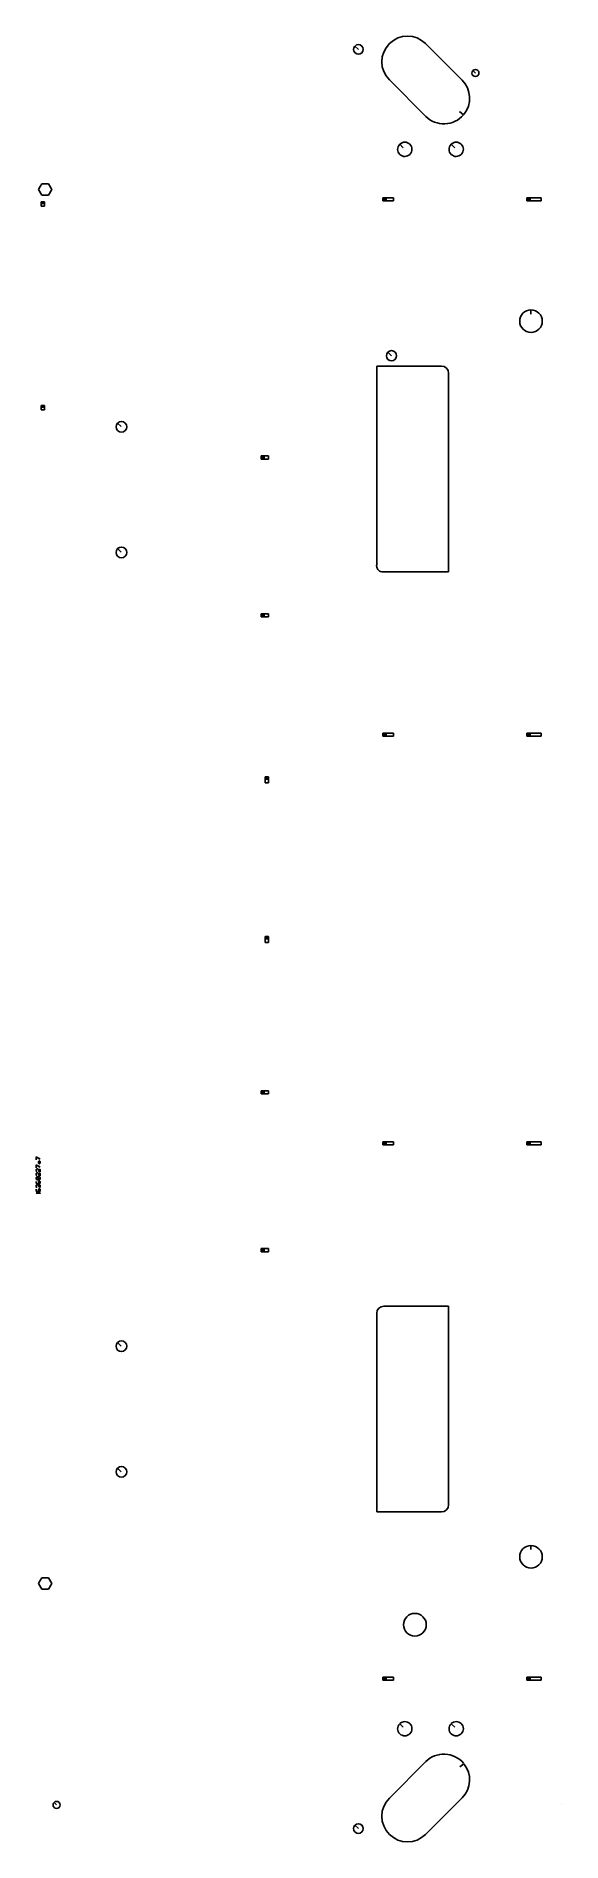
# Model space of a CAD drawing. Extents: x 59 to 570, y 20 to 1774.
import ezdxf

# ---------------------------------------------------------------- set-up
doc = ezdxf.new("R2010")
doc.units = 0

msp = doc.modelspace()

# ---------------------------------------------------------------- linework, layer by layer
for p, q in [((372.44, 1760.96), (369.12, 1764.27)), ((437.76, 1766.64), (473.12, 1731.28)), ((486.08, 1738.06), (483.65, 1740.49)), ((437.85, 1696.01), (402.49, 1731.36)), ((470.64, 1700.6), (474.4, 1697.39)), ((416.03, 1665.37), (412.53, 1668.86)), ((466.03, 1665.37), (462.53, 1668.86)), ((61.8, 1625), (63.42, 1627.8)), ((65.03, 1619.41), (61.8, 1625)), ((63.42, 1627.8), (65.03, 1630.59)), ((65.03, 1630.59), (71.48, 1630.59)), ((71.48, 1619.41), (65.03, 1619.41)), ((71.48, 1630.59), (74.71, 1625)), ((74.71, 1625), (71.48, 1619.41)), ((396.26, 1615.46), (396.26, 1616.94)), ((396.26, 1616.94), (406.64, 1616.94)), ((400.2, 1615.46), (396.26, 1615.46)), ((396.26, 1613.86), (396.26, 1615.4)), ((406.64, 1613.86), (396.26, 1613.86)), ((406.64, 1616.94), (406.64, 1613.86)), ((536.06, 1615.46), (536.06, 1616.94)), ((536.06, 1616.94), (549.94, 1616.94)), ((540, 1615.46), (536.06, 1615.46)), ((536.06, 1613.86), (536.06, 1615.4)), ((549.94, 1613.86), (536.06, 1613.86)), ((549.94, 1616.94), (549.94, 1613.86)), ((64.39, 1608.76), (64.39, 1612.84)), ((64.39, 1612.84), (65.93, 1612.84)), ((67.47, 1608.76), (64.39, 1608.76)), ((65.99, 1610.8), (65.99, 1612.84)), ((65.99, 1612.84), (67.47, 1612.84)), ((67.47, 1612.84), (67.47, 1608.76)), ((540.02, 1504), (540.02, 1507.94)), ((404.58, 1463.46), (401.09, 1466.95)), ((390.19, 1260.49), (390.19, 1453.44)), ((390.19, 1453.44), (421.63, 1453.44)), ((421.63, 1453.44), (453.13, 1453.44)), ((460.07, 1446.5), (460.07, 1253.56)), ((64.39, 1410.96), (64.39, 1415.04)), ((64.39, 1415.04), (65.93, 1415.04)), ((67.47, 1410.96), (64.39, 1410.96)), ((65.99, 1413), (65.99, 1415.04)), ((65.99, 1415.04), (67.47, 1415.04)), ((67.47, 1415.04), (67.47, 1410.96)), ((142.02, 1394.63), (138.52, 1398.13)), ((285.03, 1366.19), (278.15, 1366.19)), ((278.15, 1366.19), (278.15, 1364.62)), ((281.59, 1364.56), (278.15, 1364.56)), ((278.15, 1364.56), (278.15, 1363.06)), ((278.15, 1363.06), (285.03, 1363.06)), ((285.03, 1363.06), (285.03, 1366.19)), ((142.02, 1272.63), (138.52, 1276.13)), ((460.07, 1253.56), (395.14, 1253.56)), ((285.03, 1212.94), (278.15, 1212.94)), ((278.15, 1212.94), (278.15, 1211.37)), ((281.59, 1211.31), (278.15, 1211.31)), ((278.15, 1211.31), (278.15, 1209.81)), ((285.03, 1209.81), (285.03, 1212.94)), ((278.15, 1209.81), (285.03, 1209.81)), ((396.26, 1095.46), (396.26, 1096.94)), ((396.26, 1096.94), (406.64, 1096.94)), ((400.2, 1095.46), (396.26, 1095.46)), ((396.26, 1093.86), (396.26, 1095.4)), ((406.64, 1093.86), (396.26, 1093.86)), ((406.64, 1096.94), (406.64, 1093.86)), ((536.06, 1095.46), (536.06, 1096.94)), ((536.06, 1096.94), (549.94, 1096.94)), ((540, 1095.46), (536.06, 1095.46)), ((536.06, 1093.86), (536.06, 1095.4)), ((549.94, 1093.86), (536.06, 1093.86)), ((549.94, 1096.94), (549.94, 1093.86)), ((283.43, 1054.44), (281.95, 1054.44)), ((281.95, 1054.44), (281.95, 1048.56)), ((283.43, 1051.5), (283.43, 1054.44)), ((285.03, 1054.44), (283.49, 1054.44)), ((285.03, 1048.56), (285.03, 1054.44)), ((281.95, 1048.56), (285.03, 1048.56)), ((281.95, 893.56), (281.95, 899.44)), ((281.95, 899.44), (283.49, 899.44)), ((283.55, 896.5), (283.55, 899.44)), ((283.55, 899.44), (285.03, 899.44)), ((285.03, 899.44), (285.03, 893.56)), ((285.03, 893.56), (281.95, 893.56)), ((285.03, 749.69), (278.15, 749.69)), ((278.15, 749.69), (278.15, 748.12)), ((281.59, 748.06), (278.15, 748.06)), ((278.15, 748.06), (278.15, 746.56)), ((278.15, 746.56), (285.03, 746.56)), ((285.03, 746.56), (285.03, 749.69)), ((63.4, 683.04), (59.4, 685.33)), ((59.4, 685.33), (59.4, 682.47)), ((61.69, 683.04), (61.69, 684.76)), ((396.26, 698.66), (396.26, 700.14)), ((396.26, 700.14), (406.64, 700.14)), ((400.2, 698.66), (396.26, 698.66)), ((396.26, 697.06), (396.26, 698.6)), ((406.64, 697.06), (396.26, 697.06)), ((406.64, 700.14), (406.64, 697.06)), ((536.06, 698.66), (536.06, 700.14)), ((536.06, 700.14), (549.94, 700.14)), ((540, 698.66), (536.06, 698.66)), ((536.06, 697.06), (536.06, 698.6)), ((549.94, 697.06), (536.06, 697.06)), ((549.94, 700.14), (549.94, 697.06)), ((63.4, 675.33), (59.4, 677.61)), ((59.4, 677.61), (59.4, 674.76)), ((59.4, 673.18), (59.98, 673.76)), ((59.4, 671.47), (59.4, 673.18)), ((59.98, 670.9), (59.4, 671.47)), ((59.4, 669.33), (59.98, 669.9)), ((59.4, 667.61), (59.4, 669.33)), ((59.98, 667.04), (59.4, 667.61)), ((59.98, 673.76), (61.12, 673.76)), ((59.98, 669.9), (61.12, 669.9)), ((61.12, 673.76), (61.69, 673.18)), ((61.12, 669.9), (61.69, 669.33)), ((62.26, 681.47), (61.69, 680.9)), ((61.69, 680.9), (61.69, 679.18)), ((61.69, 679.18), (62.26, 678.61)), ((61.69, 675.33), (61.69, 677.04)), ((61.69, 673.18), (61.69, 671.47)), ((61.69, 671.47), (62.26, 670.9)), ((61.69, 669.33), (61.69, 667.61)), ((61.69, 667.61), (62.26, 667.04)), ((62.83, 681.47), (62.26, 681.47)), ((62.26, 678.61), (62.83, 678.61)), ((62.26, 670.9), (63.4, 670.9)), ((62.26, 667.04), (63.4, 667.04)), ((63.4, 680.9), (62.83, 681.47)), ((62.83, 678.61), (63.4, 679.18)), ((63.4, 673.18), (62.83, 673.76)), ((63.4, 669.33), (62.83, 669.9)), ((63.4, 679.18), (63.4, 680.9)), ((63.4, 670.9), (63.4, 673.18)), ((63.4, 667.04), (63.4, 669.33)), ((59.4, 665.47), (59.98, 666.04)), ((59.4, 663.76), (59.4, 665.47)), ((59.4, 665.47), (63.4, 663.76)), ((59.98, 663.18), (59.4, 663.76)), ((59.4, 659.9), (59.4, 661.61)), ((59.98, 659.33), (59.4, 659.9)), ((59.4, 657.76), (59.98, 658.33)), ((59.4, 656.04), (59.4, 657.76)), ((59.98, 655.47), (59.4, 656.04)), ((59.4, 652.18), (59.4, 653.9)), ((59.98, 651.61), (59.4, 652.18)), ((63.4, 650.2), (59.4, 650.2)), ((59.4, 650.2), (59.81, 649.79)), ((59.98, 666.04), (62.83, 666.04)), ((62.83, 663.18), (59.98, 663.18)), ((62.83, 659.33), (59.98, 659.33)), ((59.98, 658.33), (61.12, 658.33)), ((62.83, 651.61), (59.98, 651.61)), ((61.12, 658.33), (61.69, 657.76)), ((61.69, 661.61), (62.26, 662.18)), ((61.69, 659.33), (61.69, 661.61)), ((61.69, 657.76), (62.26, 658.33)), ((61.69, 656.04), (61.69, 657.76)), ((61.69, 653.9), (62.26, 654.47)), ((61.69, 651.61), (61.69, 653.9)), ((62.26, 662.18), (62.83, 662.18)), ((62.26, 658.33), (62.83, 658.33)), ((62.26, 654.47), (62.83, 654.47)), ((62.83, 666.04), (63.4, 665.47)), ((63.4, 663.76), (62.83, 663.18)), ((62.83, 662.18), (63.4, 661.61)), ((63.4, 659.9), (62.83, 659.33)), ((62.83, 658.33), (63.4, 657.76)), ((63.4, 656.04), (62.83, 655.47)), ((62.83, 654.47), (63.4, 653.9)), ((63.4, 652.18), (62.83, 651.61)), ((63.4, 665.47), (63.4, 663.76)), ((63.4, 661.61), (63.4, 659.9)), ((63.4, 657.76), (63.4, 656.04)), ((63.4, 653.9), (63.4, 652.18)), ((63.4, 649.79), (63.4, 650.61)), ((285.03, 596.44), (278.15, 596.44)), ((278.15, 596.44), (278.15, 594.87)), ((285.03, 593.31), (285.03, 596.44)), ((281.59, 594.82), (278.15, 594.82)), ((278.15, 594.82), (278.15, 593.31)), ((278.15, 593.31), (285.03, 593.31)), ((390.19, 340.56), (390.19, 533.5)), ((397.13, 540.44), (428.63, 540.44)), ((428.63, 540.44), (460.07, 540.44)), ((460.07, 540.44), (460.07, 347.5)), ((142.02, 501.63), (138.52, 505.13)), ((142.02, 379.63), (138.52, 383.13)), ((453.13, 340.56), (390.19, 340.56)), ((540.02, 304), (540.02, 307.94)), ((61.8, 271), (63.42, 273.8)), ((65.03, 265.41), (61.8, 271)), ((63.42, 273.8), (65.03, 276.59)), ((65.03, 276.59), (71.48, 276.59)), ((71.48, 265.41), (65.03, 265.41)), ((71.48, 276.59), (74.71, 271)), ((74.71, 271), (71.48, 265.41)), ((396.26, 178.66), (396.26, 180.14)), ((396.26, 180.14), (406.64, 180.14)), ((400.2, 178.66), (396.26, 178.66)), ((396.26, 177.06), (396.26, 178.6)), ((406.64, 177.06), (396.26, 177.06)), ((406.64, 180.14), (406.64, 177.06)), ((536.06, 178.66), (536.06, 180.14)), ((536.06, 180.14), (549.94, 180.14)), ((540, 178.66), (536.06, 178.66)), ((536.06, 177.06), (536.06, 178.6)), ((549.94, 177.06), (536.06, 177.06)), ((549.94, 180.14), (549.94, 177.06)), ((416.03, 131.37), (412.53, 134.86)), ((466.03, 131.37), (462.53, 134.86)), ((402.49, 62.64), (437.85, 97.99)), ((471.07, 92.88), (474.91, 95.99)), ((79.21, 55.96), (76.78, 58.39)), ((473.12, 62.72), (437.76, 27.36)), ((570.08, 57.74), (570.08, 57.74)), ((570.08, 57.74), (570.08, 57.74)), ((372.44, 32.96), (369.12, 36.27))]:
    msp.add_line(p, q)
msp.add_circle((427.33, 231), 11)
for centre, radius, start, end in [((420.13, 1749), 24.95, 45.01624, 225), ((372.48, 1761), 4.69, 135.77772, 134.91358), ((486.13, 1738.1), 3.44, 136.05873, 135.11765), ((455.48, 1713.64), 24.95, 320.62977, 45), ((455.48, 1713.64), 24.94, 225, 319.34139), ((417.48, 1664), 6.94, 135.52563, 135), ((467.48, 1664), 6.94, 135.52563, 135), ((540.08, 1497), 10.94, 90.31423, 90), ((404.63, 1463.5), 4.94, 135.73767, 135.08197), ((453.13, 1446.5), 6.94, 0, 90), ((142.23, 1394.5), 5.19, 135.62445, 134.92183), ((142.23, 1272.5), 5.19, 135.62445, 134.92183), ((396.13, 1259.5), 6.02, 170.53768, 260.53768), ((397.13, 533.5), 6.94, 90, 180), ((142.23, 501.5), 5.19, 135.62445, 134.92183), ((142.23, 379.5), 5.19, 135.62445, 134.92183), ((453.13, 347.5), 6.94, 270, 0), ((540.08, 297), 10.94, 90.31423, 90), ((417.48, 130), 6.94, 135.52563, 135), ((467.48, 130), 6.94, 135.52563, 135), ((455.48, 80.36), 24.93, 40.08796, 135), ((455.48, 80.36), 24.94, 315, 38.81411), ((79.26, 56), 3.44, 136.05873, 135.11765), ((420.13, 45), 24.94, 135, 314.98375), ((372.48, 33), 4.69, 135.77772, 134.91358)]:
    msp.add_arc(centre, radius, start, end)

doc.saveas('drawing.dxf')
